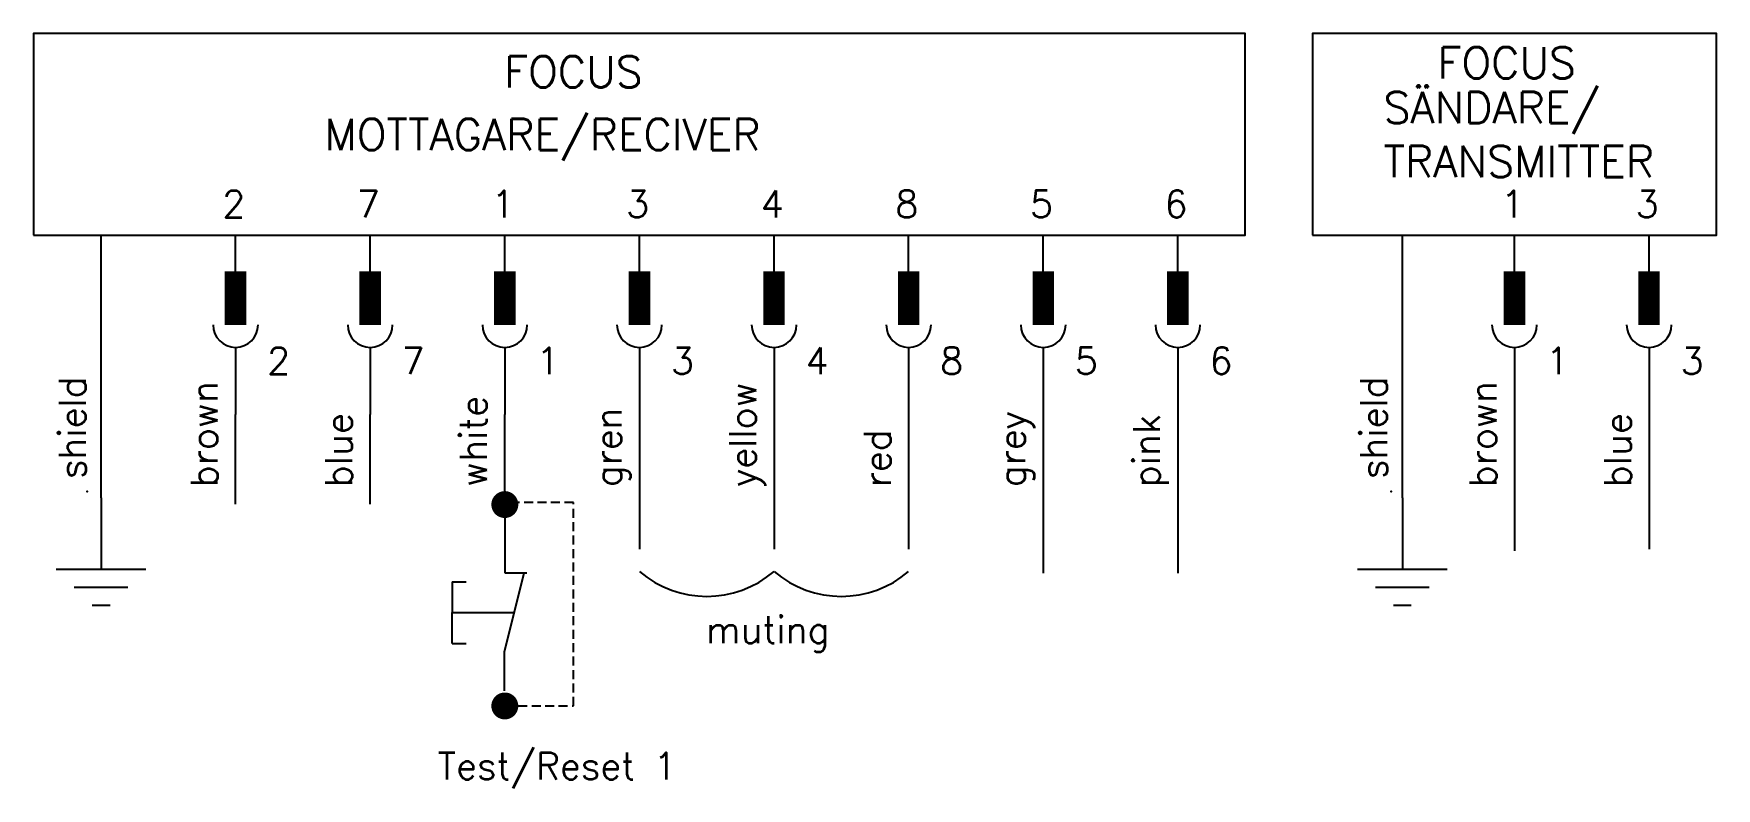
# Model space of a CAD drawing. Header units: millimetres. Extents: x 185 to 278.7, y 161.7 to 203.8.
import ezdxf
from ezdxf.enums import TextEntityAlignment as Align

# ---------------------------------------------------------------- set-up
doc = ezdxf.new("R2010")
doc.units = ezdxf.units.MM
doc.linetypes.add('DASHED', pattern=[0.75, 0.5, -0.25])
doc.layers.add('1', color=7, linetype='Continuous')
doc.layers.add('20', color=7, linetype='Continuous')
doc.styles.add('ISO', font='iso', dxfattribs={"bigfont": 'elprocad'})
doc.styles.add('T0', font='ROMANS.SHX')

# ---------------------------------------------------------------- blocks, each defined once
blk = doc.blocks.new('epcbo4a1')
at = {"color": 0}
blk.add_line((0, 3.75), (0, 0), dxfattribs=at)
blk.add_arc((0, 5), 1.25, 180, 0, dxfattribs=at)
at = {"color": 0, "style": 'ISO'}
for tag in ['BET2', 'BET1']:
    blk.add_attdef(tag, text='', height=2.5, dxfattribs=at).set_placement((-4, 4), align=Align.RIGHT)
at = {"color": 0, "style": 'ISO', "flags": 1}
for tag, p in [('TYP', (3.396, 0)), ('PLAC', (3.396, -1)), ('EGET1', (3.396, -2)), ('EGET2', (3.396, -3)), ('TBH', (3.396, -4)), ('LIB', (3.396, -5))]:
    blk.add_attdef(tag, text='', height=1, dxfattribs=at).set_placement(p, align=Align.CENTER)
at = {"color": 0, "style": 'ISO'}
blk.add_attdef('UTTAG1', text='', height=2.5, rotation=90, dxfattribs=at).set_placement((-1, 1), align=Align.RIGHT)
blk = doc.blocks.new('EPCBPE01')
at = {"color": 0}
for p, q in [((4, 2.5), (4, -2.5)), ((5, 1.5), (5, -1.5)), ((0, 0), (4, 0)), ((6, 0.5), (6, -0.5))]:
    blk.add_line(p, q, dxfattribs=at)
blk = doc.blocks.new('epcb118k')
at = {"color": 0}
blk.add_point((0, 0), dxfattribs=at)
at = {"color": 0, "style": 'ISO', "flags": 1}
blk.add_attdef('UTTAG1', (1, -2), '', height=2.5, dxfattribs=at)
blk = doc.blocks.new('epcbo493')
at = {"color": 0}
blk.add_line((0, 2), (0, 0), dxfattribs=at)
at = {"color": 0, "const_width": 1.2}
blk.add_lwpolyline([(0, 2), (0, 5)], dxfattribs=at)
at = {"color": 0, "style": 'ISO'}
for tag, flags in [('TEXT', 8), ('BET2', 1), ('BET1', 1)]:
    blk.add_attdef(tag, text='', height=2.5, dxfattribs=dict(at, flags=flags)).set_placement((-3, 2.5), align=Align.RIGHT)
blk.add_attdef('UTTAG1', text='', height=2.5, rotation=90, dxfattribs=at).set_placement((-1, 1), align=Align.RIGHT)
at = {"color": 0, "style": 'ISO', "flags": 1}
blk.add_attdef('PLAC', text='', height=1, dxfattribs=at).set_placement((4.396, -3.5), align=Align.CENTER)

msp = doc.modelspace()

# ---------------------------------------------------------------- linework, layer by layer
for p, q in [((208.319, 173.275), (209.098, 173.275)), ((208.319, 173.275), (208.319, 171.551)), ((208.319, 169.826), (208.319, 171.551)), ((208.319, 169.826), (209.098, 169.826)), ((211.23, 167.185), (211.23, 169.368))]:
    msp.add_line(p, q)
at = {"linetype": 'Continuous'}
msp.add_line((208.319, 171.551), (210.56, 171.551), dxfattribs=at)
at = {"layer": '20'}
for p, q in [((188.75, 177.954), (188.75, 192.593)), ((261.25, 177.955), (261.25, 192.593)), ((196.244, 177.593), (196.244, 182.593)), ((203.744, 177.593), (203.744, 182.593)), ((211.244, 177.7), (211.244, 182.593)), ((218.744, 182.593), (218.744, 175.093)), ((226.244, 182.593), (226.244, 175.093)), ((233.744, 182.593), (233.744, 175.093)), ((241.244, 182.593), (241.244, 173.75)), ((248.744, 182.593), (248.744, 173.75)), ((267.494, 182.593), (267.494, 175)), ((274.994, 182.593), (274.994, 175.093)), ((211.24, 176.851), (211.24, 177.584)), ((211.24, 176.851), (211.24, 173.773)), ((211.23, 169.368), (212.323, 173.773)), ((211.24, 173.773), (212.463, 173.773)), ((210.56, 171.551), (211.739, 171.551))]:
    msp.add_line(p, q, dxfattribs=at)
at = {"layer": '20', "linetype": 'DASHED'}
for p, q in [((215.066, 177.7), (211.244, 177.7)), ((215.066, 166.343), (215.066, 177.7)), ((211.244, 166.343), (215.066, 166.343))]:
    msp.add_line(p, q, dxfattribs=at)
at = {"layer": '20'}
for points in [[(184.994, 192.593), (252.494, 192.593), (252.494, 203.843), (184.994, 203.843)], [(256.244, 192.593), (278.744, 192.593), (278.744, 203.843), (256.244, 203.843)]]:
    msp.add_lwpolyline(points, close=True, dxfattribs=at)
at = {"layer": '20', "linetype": 'DASHED'}
for points, const_width in [([(210.869, 177.576, 1), (211.619, 177.576, 1)], 0.75), ([(210.869, 166.343, 1), (211.619, 166.343, 1)], 0.75), ([(210.994, 166.343, 1), (211.494, 166.343, 1)], 0.5)]:
    msp.add_lwpolyline(points, format="xyb", close=True, dxfattribs=dict(at, const_width=const_width))
at = {"layer": '20'}
for centre in [(222.494, 178.218), (229.994, 178.218)]:
    msp.add_arc(centre, 5.762, 229.39871, 310.60129, dxfattribs=at)

# ---------------------------------------------------------------- block references
for name, p, rotation in [('epcbo493', (196.244, 192.593), 180), ('epcbo493', (203.744, 192.593), 180), ('epcbo493', (211.244, 192.593), 180), ('epcbo493', (218.744, 192.593), 180), ('epcbo493', (226.244, 192.593), 180), ('epcbo493', (233.744, 192.593), 180), ('epcbo493', (241.244, 192.593), 180), ('epcbo493', (248.744, 192.593), 180), ('epcbo493', (267.494, 192.593), 180), ('epcbo493', (274.994, 192.593), 180), ('epcb118k', (187.969, 178.306), 270), ('epcb118k', (260.621, 178.306), 270), ('EPCBPE01', (188.75, 177.954), 270), ('EPCBPE01', (261.25, 177.955), 270)]:
    msp.add_blockref(name, p, dxfattribs=dict(at, rotation=rotation))
for p in [(196.244, 182.593), (203.744, 182.593), (211.244, 182.593), (218.744, 182.593), (226.244, 182.593), (233.744, 182.593), (241.244, 182.593), (248.744, 182.593), (267.494, 182.593), (274.994, 182.593)]:
    msp.add_blockref('epcbo4a1', p, dxfattribs=at)

# ---------------------------------------------------------------- texts
at = {"layer": '1', "ltscale": 2, "style": 'T0'}
for s, height, p in [('FOCUS', 1.75, (211.2, 200.843)), ('FOCUS', 1.75, (263.2, 201.343)), ('SÄNDARE/', 1.75, (260.2, 198.843)), ('MOTTAGARE/RECIVER', 1.75, (201.2, 197.343)), ('TRANSMITTER', 1.75, (260.2, 195.843)), ('muting', 1.5, (222.45, 169.843))]:
    msp.add_text(s, height=height, dxfattribs=at).set_placement(p)
at = {"layer": '1', "style": 'T0'}
for s, p in [('2', (195.5, 193.593)), ('7', (203, 193.593)), ('1', (210.5, 193.593)), ('3', (218, 193.593)), ('4', (225.5, 193.593)), ('8', (233, 193.593)), ('5', (240.5, 193.593)), ('6', (248, 193.593)), ('1', (266.75, 193.593)), ('3', (274.25, 193.593)), ('2', (198, 184.843)), ('7', (205.5, 184.843)), ('1', (213, 184.843)), ('3', (220.5, 184.843)), ('4', (228, 184.843)), ('8', (235.5, 184.843)), ('5', (243, 184.843)), ('6', (250.5, 184.843)), ('1', (269.25, 184.843)), ('3', (276.75, 184.843)), ('Test/Reset 1', (207.503, 162.246))]:
    msp.add_text(s, height=1.5, dxfattribs=at).set_placement(p)
for s, p in [('shield', (187.896, 179.004)), ('brown', (195.244, 178.558)), ('yellow', (225.244, 178.558)), ('shield', (260.396, 179.004)), ('brown', (266.494, 178.558)), ('white', (210.244, 178.558)), ('blue', (202.744, 178.558)), ('gren', (217.744, 178.558)), ('grey', (240.244, 178.558)), ('pink', (247.744, 178.558)), ('blue', (273.994, 178.558)), ('red', (232.744, 178.558))]:
    msp.add_text(s, height=1.5, rotation=90, dxfattribs=at).set_placement(p)

doc.saveas('drawing.dxf')
